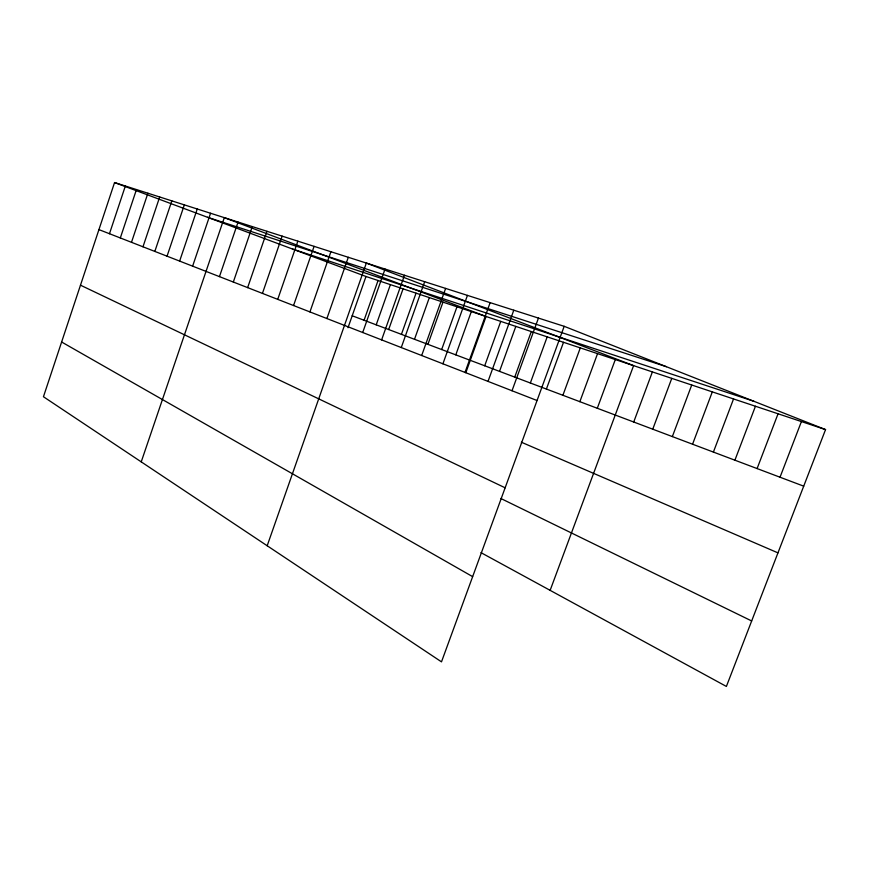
<?xml version="1.0" encoding="UTF-8"?>
<svg xmlns="http://www.w3.org/2000/svg" width="869" height="869" viewBox="0 0 869 869"><rect width="100%" height="100%" fill="white"/><g stroke="black" fill="none" stroke-linecap="round" stroke-linejoin="round"><path stroke-width="1.3" d="M564.187 326.32L114.556 182.555L43.45 396.742L441.495 661.852L564.187 326.32L825.55 429.601L726.386 686.445L480.97 552.641M109.472 233.728L125.353 186.009M120.324 237.954L136.466 189.561M131.491 242.31L147.904 193.222M142.983 246.796L159.69 196.991M154.834 251.413L171.834 200.869M167.044 256.181L184.347 204.867M179.633 261.091L197.252 208.994M192.625 266.153L210.559 213.253M141.234 461.873L224.311 217.652L486.064 316.49L465.827 372.703M219.455 276.624L238.073 222.051M233.327 282.034L252.292 226.592M247.643 287.617L266.979 231.295M262.438 293.396L282.153 236.14M277.732 299.36L297.85 241.158M293.559 305.53L314.089 246.351M309.94 311.917L330.893 251.728M326.896 318.543L348.295 257.289M267.185 545.754L366.349 263.057L633.588 365.643L550.142 590.344M348.013 327.711L365.99 276.483L114.556 182.555M364.068 320.259L378.058 280.502M362.71 332.512L385.054 269.042M376.212 324.843L390.409 284.619M381.621 339.888L404.487 275.256M388.671 329.536L403.064 288.834M401.424 334.359L416.045 293.157M401.272 347.546L424.659 281.708M414.502 339.29L429.34 297.589M421.682 355.519L445.623 288.41M427.917 344.352L442.984 302.14M441.669 349.544L456.975 306.8M442.918 363.796L467.435 295.384M455.791 354.867L471.324 311.58M465.013 372.421L490.138 302.64M484.706 365.784L500.75 321.389M488.03 381.393L513.785 310.2M499.523 371.378L515.817 326.407M514.73 377.113L531.296 331.556M512.015 390.757L538.454 318.087M530.351 383.001L547.188 336.857M546.395 389.062L563.514 342.299M562.895 395.286L580.296 347.893M579.851 401.684L597.557 353.64M597.296 408.267L615.317 359.549M633.718 422.019L652.391 371.91M652.749 429.199L671.77 378.363M672.345 436.596L691.735 385.01M692.56 444.222L712.308 391.876M713.395 452.086L733.545 398.947M734.902 460.201L755.443 406.247M757.095 468.576L778.059 413.774M780.025 477.222L801.414 421.563M207.495 217.283L666.414 366.707M292.418 249.001L753.901 401.282M365.99 276.483L825.55 429.601M352.195 315.773L803.716 486.162M98.936 229.612L537.053 400.522M521.346 442.212L777.961 552.869M80.48 285.184L505.139 487.802M500.783 498.458L751.674 620.966M61.623 342.006L472.649 576.647"/></g></svg>
